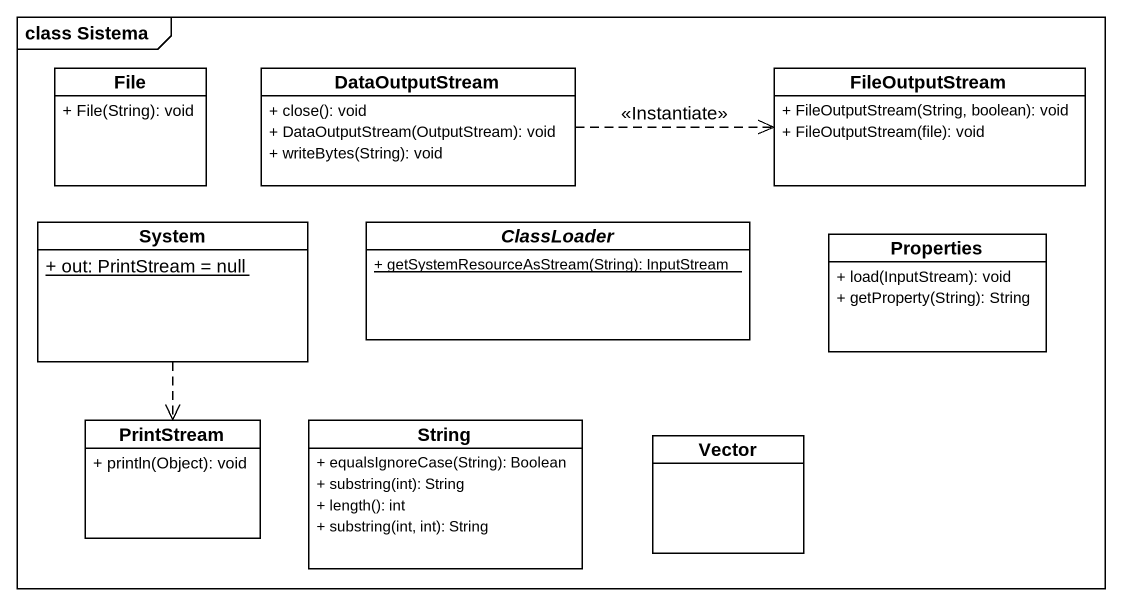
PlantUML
@startuml
mainframe class Sistema
hide circle
hide empty members
skinparam classAttributeIconSize 0
class "File" as File_ {
  + File(String): void
}
class DataOutputStream {
  + close(): void
  + DataOutputStream(OutputStream): void
  + writeBytes(String): void
}
class FileOutputStream {
  + FileOutputStream(String, boolean): void
  + FileOutputStream(file): void
}
class System {
  {static} + out: PrintStream = null
}
abstract class ClassLoader {
  {static} + getSystemResourceAsStream(String): InputStream
}
class Properties {
  + load(InputStream): void
  + getProperty(String): String
}
class PrintStream {
  + println(Object): void
}
class String {
  + equalsIgnoreCase(String): Boolean
  + substring(int): String
  + length(): int
  + substring(int, int): String
}
class Vector
DataOutputStream .right.> FileOutputStream : <<Instantiate>>
System ..> PrintStream
@enduml
